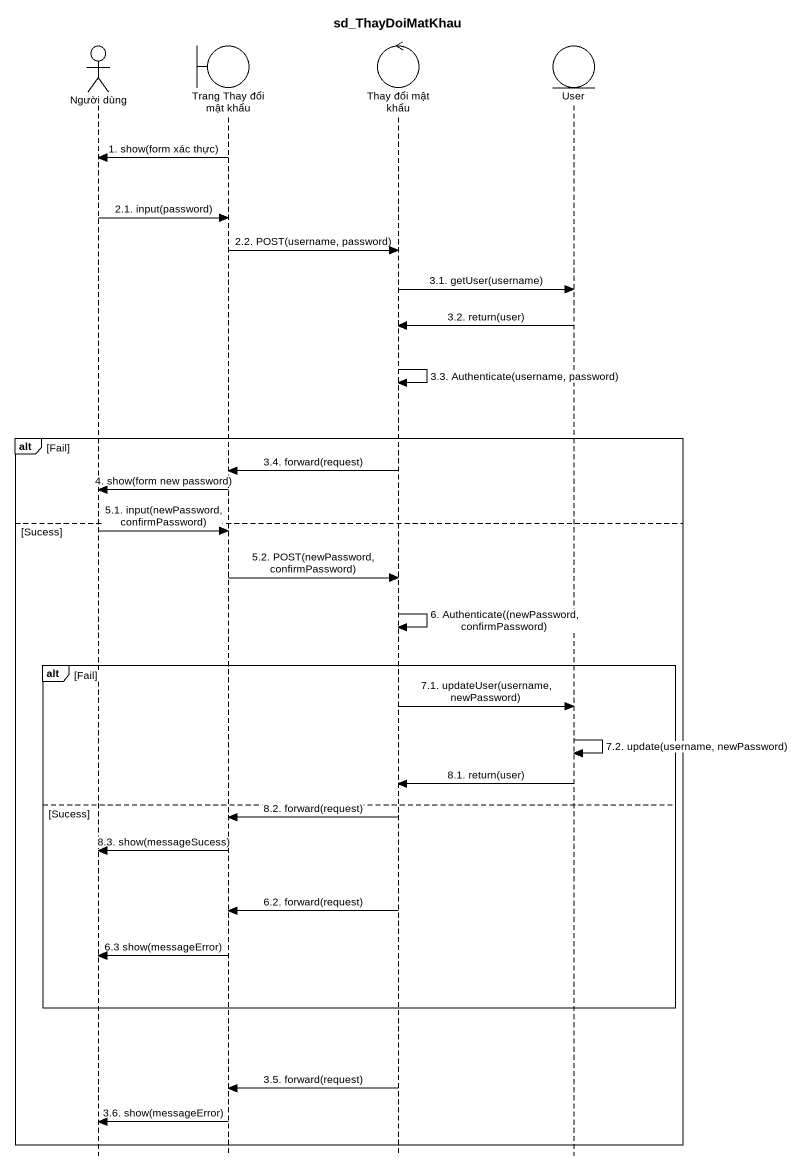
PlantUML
@startuml
title sd_ThayDoiMatKhau
hide footbox
actor "Người dùng" as Người_dùng
boundary "Trang Thay đổi mật khẩu" as Trang_Thay_đổi_mật_khẩu
control "Thay đổi mật khẩu" as Thay_đổi_mật_khẩu
entity User

Trang_Thay_đổi_mật_khẩu -> Người_dùng : 1. show(form xác thực)
Người_dùng -> Trang_Thay_đổi_mật_khẩu : 2.1. input(password)
Trang_Thay_đổi_mật_khẩu -> Thay_đổi_mật_khẩu : 2.2. POST(username, password)
Thay_đổi_mật_khẩu -> User : 3.1. getUser(username)
User -> Thay_đổi_mật_khẩu : 3.2. return(user)
Thay_đổi_mật_khẩu -> Thay_đổi_mật_khẩu : 3.3. Authenticate(username, password)
alt Fail
  Thay_đổi_mật_khẩu -> Trang_Thay_đổi_mật_khẩu : 3.4. forward(request)
  Trang_Thay_đổi_mật_khẩu -> Người_dùng : 4. show(form new password)
else Sucess
  Người_dùng -> Trang_Thay_đổi_mật_khẩu : 5.1. input(newPassword, confirmPassword)
  Trang_Thay_đổi_mật_khẩu -> Thay_đổi_mật_khẩu : 5.2. POST(newPassword, confirmPassword)
  Thay_đổi_mật_khẩu -> Thay_đổi_mật_khẩu : 6. Authenticate((newPassword, confirmPassword)
  alt Fail
    Thay_đổi_mật_khẩu -> User : 7.1. updateUser(username, newPassword)
    User -> User : 7.2. update(username, newPassword)
    User -> Thay_đổi_mật_khẩu : 8.1. return(user)
  else Sucess
    Thay_đổi_mật_khẩu -> Trang_Thay_đổi_mật_khẩu : 8.2. forward(request)
    Trang_Thay_đổi_mật_khẩu -> Người_dùng : 8.3. show(messageSucess)
    Thay_đổi_mật_khẩu -> Trang_Thay_đổi_mật_khẩu : 6.2. forward(request)
    Trang_Thay_đổi_mật_khẩu -> Người_dùng : 6.3 show(messageError)
  end
  Thay_đổi_mật_khẩu -> Trang_Thay_đổi_mật_khẩu : 3.5. forward(request)
  Trang_Thay_đổi_mật_khẩu -> Người_dùng : 3.6. show(messageError)
end
@enduml
